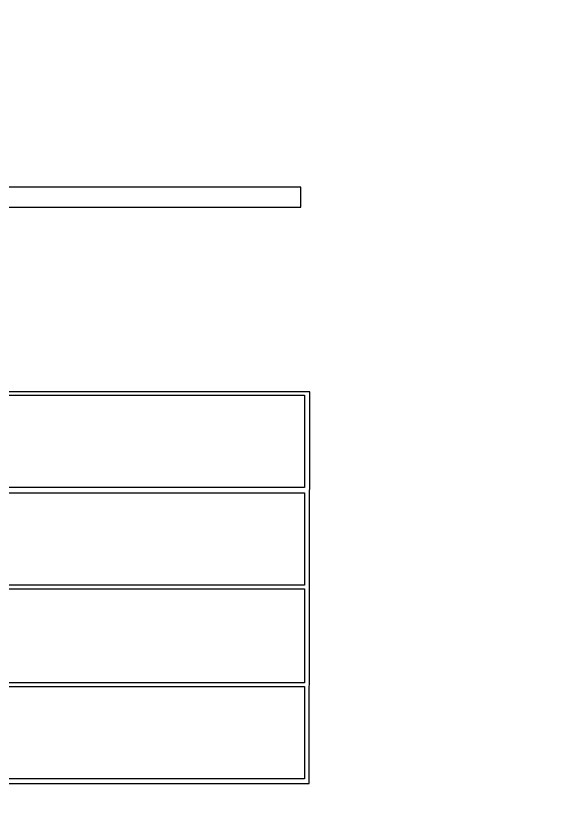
# Model space of a CAD drawing. Extents: x 0 to 1066, y 0 to 761.
# Drawn here: x 1040.01 to 1065.96, y 257.42 to 293.97 of the extents above; entities that cross this region are included whole.
import ezdxf

# ---------------------------------------------------------------- set-up
doc = ezdxf.new("R2010")
doc.units = 0
doc.header["$MEASUREMENT"] = 0

msp = doc.modelspace()

# ---------------------------------------------------------------- linework, layer by layer
for points in [[(710.559243, 95.267872, -0.000023), (733.258836, 95.240684, -0.000004), (756.324384, 95.211821, -0.198594)], [(606.442229, 95.24091, -0.000004), (629.422908, 95.212432, -0.198597)], [(669.892229, 95.24091, -0.000004), (692.872908, 95.212432, -0.198597)]]:
    msp.add_lwpolyline(points, format="xyb")
for points in [[(964.44, 285.4827), (964.44, 285.0174), (1008.8973, 285.0174), (1053.3546, 285.0174), (1053.3546, 285.4827), (1053.3546, 285.948), (1008.8973, 285.948), (964.44, 285.948)], [(1053.5238, 274.0617), (1053.5238, 271.9044), (1024.3791, 271.9044), (995.2344, 271.9044), (995.2344, 274.0617), (995.2344, 276.219), (1024.3791, 276.219), (1053.5238, 276.219)], [(1053.5238, 269.4933), (1053.5238, 267.336), (1024.3791, 267.336), (995.2344, 267.336), (995.2344, 269.4933), (995.2344, 271.6506), (1024.3791, 271.6506), (1053.5238, 271.6506)], [(1053.5238, 264.9672), (1053.5238, 262.7676), (1024.3791, 262.7676), (995.2344, 262.7676), (995.2344, 264.9672), (995.2344, 267.1668), (1024.3791, 267.1668), (1053.5238, 267.1668)], [(1053.5238, 260.4411), (1053.5238, 258.2838), (1024.3791, 258.2838), (995.2344, 258.2838), (995.2344, 260.4411), (995.2344, 262.5984), (1024.3791, 262.5984), (1053.5238, 262.5984)]]:
    msp.add_lwpolyline(points, close=True)
msp.add_lwpolyline([(964.648203, 276.28245, 0.090685), (964.631776, 276.19374, 0.000053), (964.626152, 273.54868, 0.000687), (964.624253, 270.602798, 0.000419), (964.629709, 267.1245), (964.6515, 258.0723), (1009.1934, 258.0723), (1053.7353, 258.0723), (1053.756828, 267.23025), (1053.778355, 276.3882), (1009.233422, 276.3882, 0.000091), (986.070035, 276.384003, 0.000502), (973.6186, 276.366981, 0.000027), (964.739371, 276.345445, 0.310524)], format="xyb", close=True)

doc.saveas('drawing.dxf')
